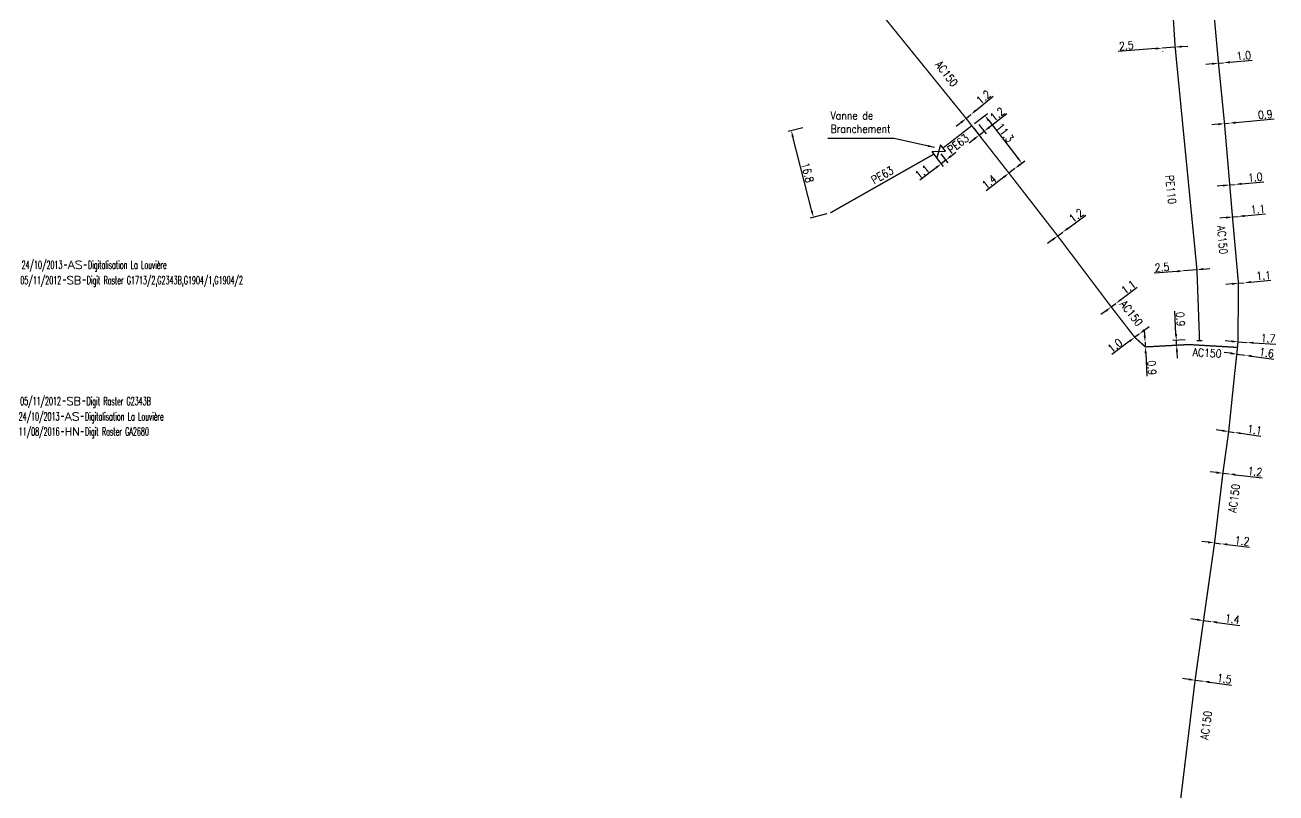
# Model space of a CAD drawing. Header units: millimetres. Extents: x 138988 to 140002, y 128990 to 130001.
# Drawn here: x 139010.8 to 139245.4, y 129665.3 to 129809.3 of the extents above; entities that cross this region are included whole.
import ezdxf
from ezdxf.enums import TextEntityAlignment as Align

# ---------------------------------------------------------------- set-up
doc = ezdxf.new("R2010")
doc.units = ezdxf.units.MM
doc.header["$PDMODE"] = 34
doc.linetypes.add('L_25_AP', pattern=[2000, 1000, 1000])
doc.linetypes.add('L_25_PE', pattern=[2000, 1000, 1000])
doc.layers.get('0').update_dxf_attribs({"linetype": 'CONTINUOUS'})
doc.layers.get('Defpoints').update_dxf_attribs({"linetype": 'CONTINUOUS'})
for name, color, linetype in [('L_150', 1, 'CONTINUOUS'), ('L_300', 7, 'CONTINUOUS'), ('L_340', 7, 'CONTINUOUS'), ('L_910', 7, 'CONTINUOUS')]:
    doc.layers.add(name, color=color, linetype=linetype)
doc.styles.add('G_ROMANS', font='ROMANS.SHX', dxfattribs={"width": 0.75})
doc.styles.get("Standard").update_dxf_attribs({"font": 'romans.shx', "width": 0.85})
doc.dimstyles.get("Standard").update_dxf_attribs({"dimtxt": 1.5, "dimasz": 1.2, "dimexe": 0.625, "dimexo": 0.625, "dimgap": 0.25, "dimtad": 1, "dimdec": 1, "dimzin": 0, "dimdsep": 46, "dimtxsty": 'Standard', "dimcen": -0.5, "dimadec": 0, "dimazin": 0, "dimtfac": 1, "dimtdec": 1, "dimtmove": 0, "dimatfit": 3, "dimfxl": 0, "dimtolj": 1, "dimtzin": 0, "dimarcsym": 0})

# ---------------------------------------------------------------- blocks, each defined once
blk = doc.blocks.new('*D305')
at = {"layer": 'Defpoints', "color": 0, "linetype": 'Continuous', "transparency": 16777216}
for p in [(139238.05, 129747.56), (139239.63, 129747.34), (139239.63, 129747.34)]:
    blk.add_point(p, dxfattribs=at)
at = {"layer": 'L_150', "color": 0, "linetype": 'Continuous', "lineweight": -2, "transparency": 16777216}
for p, q in [((139236.86, 129747.72), (139235.67, 129747.89)), ((139238.05, 129747.56), (139239.63, 129747.34)), ((139240.82, 129747.18), (139244.97, 129746.61))]:
    blk.add_line(p, q, dxfattribs=at)
at = {"layer": 'L_150', "color": 0, "linetype": 'Continuous', "transparency": 16777216}
for points in [[(139236.89, 129747.92), (139236.83, 129747.53), (139238.05, 129747.56)], [(139240.85, 129747.38), (139240.8, 129746.98), (139239.63, 129747.34)]]:
    blk.add_solid(points, dxfattribs=at)
at = {"layer": 'L_150', "color": 0, "linetype": 'Continuous', "transparency": 16777216, "insert": (139243.63, 129747.81), "char_height": 1.5, "attachment_point": 5, "rotation": 352.2045}
blk.add_mtext('\\A1;1.6', dxfattribs=at)
blk = doc.blocks.new('*D306')
at = {"layer": 'Defpoints', "color": 0, "linetype": 'Continuous', "transparency": 16777216}
for p in [(139220.85, 129749.8), (139220.85, 129749.8), (139220.9, 129748.91)]:
    blk.add_point(p, dxfattribs=at)
at = {"layer": 'L_150', "color": 0, "linetype": 'Continuous', "lineweight": -2, "transparency": 16777216}
for p, q in [((139220.79, 129751), (139220.72, 129752.2)), ((139220.85, 129749.8), (139220.9, 129748.91)), ((139220.97, 129747.71), (139221.2, 129743.4))]:
    blk.add_line(p, q, dxfattribs=at)
at = {"layer": 'L_150', "color": 0, "linetype": 'Continuous', "transparency": 16777216}
for points in [[(139220.99, 129751.01), (139220.59, 129750.99), (139220.85, 129749.8)], [(139221.17, 129747.72), (139220.77, 129747.7), (139220.9, 129748.91)]]:
    blk.add_solid(points, dxfattribs=at)
at = {"layer": 'L_150', "color": 0, "linetype": 'Continuous', "transparency": 16777216, "insert": (139222.12, 129745.01), "char_height": 1.5, "attachment_point": 5, "rotation": 273.1121}
blk.add_mtext('\\A1;0.9', dxfattribs=at)
blk = doc.blocks.new('*D307')
at = {"layer": 'Defpoints', "color": 0, "linetype": 'Continuous', "transparency": 16777216}
for p in [(139226.72, 129750.12), (139228.98, 129750.25), (139229.03, 129749.35)]:
    blk.add_point(p, dxfattribs=at)
at = {"layer": 'L_150', "color": 0, "linetype": 'Continuous', "lineweight": -2, "transparency": 16777216}
for p, q in [((139226.65, 129751.32), (139226.42, 129755.63)), ((139228.35, 129750.21), (139226.09, 129750.09)), ((139228.4, 129749.31), (139226.14, 129749.19)), ((139226.77, 129749.23), (139226.72, 129750.12)), ((139226.83, 129748.03), (139226.9, 129746.83))]:
    blk.add_line(p, q, dxfattribs=at)
at = {"layer": 'L_150', "color": 0, "linetype": 'Continuous', "transparency": 16777216}
for points in [[(139226.85, 129751.33), (139226.45, 129751.31), (139226.72, 129750.12)], [(139227.03, 129748.04), (139226.63, 129748.02), (139226.77, 129749.23)]]:
    blk.add_solid(points, dxfattribs=at)
at = {"layer": 'L_150', "color": 0, "linetype": 'Continuous', "transparency": 16777216, "insert": (139227.5, 129754.13), "char_height": 1.5, "attachment_point": 5, "rotation": 273.1121}
blk.add_mtext('\\A1;0.9', dxfattribs=at)
blk = doc.blocks.new('*D308')
at = {"layer": 'Defpoints', "color": 0, "linetype": 'Continuous', "transparency": 16777216}
for p in [(139218.92, 129750.71), (139219.72, 129751.31), (139219.72, 129751.31)]:
    blk.add_point(p, dxfattribs=at)
at = {"layer": 'L_150', "color": 0, "linetype": 'Continuous', "lineweight": -2, "transparency": 16777216}
for p, q in [((139219.72, 129751.31), (139218.92, 129750.71)), ((139220.68, 129752.03), (139221.64, 129752.75)), ((139217.96, 129749.99), (139214.62, 129747.47))]:
    blk.add_line(p, q, dxfattribs=at)
at = {"layer": 'L_150', "color": 0, "linetype": 'Continuous', "transparency": 16777216}
for points in [[(139217.84, 129750.15), (139218.08, 129749.83), (139218.92, 129750.71)], [(139220.56, 129752.19), (139220.8, 129751.87), (139219.72, 129751.31)]]:
    blk.add_solid(points, dxfattribs=at)
at = {"layer": 'L_150', "color": 0, "linetype": 'Continuous', "transparency": 16777216, "insert": (139215.21, 129749.17), "char_height": 1.5, "attachment_point": 5, "rotation": 36.9549}
blk.add_mtext('\\A1;1.0', dxfattribs=at)
blk = doc.blocks.new('*D309')
at = {"layer": 'Defpoints', "color": 0, "linetype": 'Continuous', "transparency": 16777216}
for p in [(139214.51, 129756.41), (139215.38, 129757.07), (139215.38, 129757.07)]:
    blk.add_point(p, dxfattribs=at)
at = {"layer": 'L_150', "color": 0, "linetype": 'Continuous', "lineweight": -2, "transparency": 16777216}
for p, q in [((139216.34, 129757.8), (139219.4, 129760.1)), ((139213.55, 129755.69), (139212.59, 129754.97)), ((139214.51, 129756.41), (139215.38, 129757.07))]:
    blk.add_line(p, q, dxfattribs=at)
at = {"layer": 'L_150', "color": 0, "linetype": 'Continuous', "transparency": 16777216}
for points in [[(139216.22, 129757.96), (139216.46, 129757.64), (139215.38, 129757.07)], [(139213.43, 129755.85), (139213.67, 129755.53), (139214.51, 129756.41)]]:
    blk.add_solid(points, dxfattribs=at)
at = {"layer": 'L_150', "color": 0, "linetype": 'Continuous', "transparency": 16777216, "insert": (139217.75, 129760.11), "char_height": 1.5, "attachment_point": 5, "rotation": 36.9549}
blk.add_mtext('\\A1;1.1', dxfattribs=at)
blk = doc.blocks.new('*D310')
at = {"layer": 'Defpoints', "color": 0, "linetype": 'Continuous', "transparency": 16777216}
for p in [(139204.47, 129769.71), (139205.43, 129770.42), (139205.43, 129770.42)]:
    blk.add_point(p, dxfattribs=at)
at = {"layer": 'L_150', "color": 0, "linetype": 'Continuous', "lineweight": -2, "transparency": 16777216}
for p, q in [((139206.39, 129771.14), (139209.76, 129773.63)), ((139204.47, 129769.71), (139205.43, 129770.42)), ((139203.5, 129768.99), (139202.54, 129768.27))]:
    blk.add_line(p, q, dxfattribs=at)
at = {"layer": 'L_150', "color": 0, "linetype": 'Continuous', "transparency": 16777216}
for points in [[(139203.39, 129769.15), (139203.62, 129768.83), (139204.47, 129769.71)], [(139206.28, 129771.3), (139206.51, 129770.98), (139205.43, 129770.42)]]:
    blk.add_solid(points, dxfattribs=at)
at = {"layer": 'L_150', "color": 0, "linetype": 'Continuous', "transparency": 16777216, "insert": (139207.96, 129773.55), "char_height": 1.5, "attachment_point": 5, "rotation": 36.5948}
blk.add_mtext('\\A1;1.2', dxfattribs=at)
blk = doc.blocks.new('*D311')
at = {"layer": 'Defpoints', "color": 0, "linetype": 'Continuous', "transparency": 16777216}
for p in [(139195.33, 129781.5), (139196.44, 129782.36), (139196.44, 129782.36)]:
    blk.add_point(p, dxfattribs=at)
at = {"layer": 'L_150', "color": 0, "linetype": 'Continuous', "lineweight": -2, "transparency": 16777216}
for p, q in [((139197.38, 129783.09), (139198.33, 129783.83)), ((139196.44, 129782.36), (139195.33, 129781.5)), ((139194.38, 129780.76), (139191.03, 129778.15))]:
    blk.add_line(p, q, dxfattribs=at)
at = {"layer": 'L_150', "color": 0, "linetype": 'Continuous', "transparency": 16777216}
for points in [[(139194.26, 129780.92), (139194.51, 129780.6), (139195.33, 129781.5)], [(139197.26, 129783.25), (139197.51, 129782.94), (139196.44, 129782.36)]]:
    blk.add_solid(points, dxfattribs=at)
at = {"layer": 'L_150', "color": 0, "linetype": 'Continuous', "transparency": 16777216, "insert": (139191.62, 129779.87), "char_height": 1.5, "attachment_point": 5, "rotation": 37.9005}
blk.add_mtext('\\A1;1.4', dxfattribs=at)
blk = doc.blocks.new('*D312')
at = {"layer": 'Defpoints', "color": 0, "linetype": 'Continuous', "transparency": 16777216}
for p in [(139188.36, 129790.39), (139196.44, 129782.36), (139197.74, 129783.37)]:
    blk.add_point(p, dxfattribs=at)
at = {"layer": 'L_150', "color": 0, "linetype": 'Continuous', "lineweight": -2, "transparency": 16777216}
for p, q in [((139188.85, 129790.78), (139191.29, 129792.67)), ((139191.54, 129791.34), (139197, 129784.32)), ((139196.93, 129782.74), (139198.23, 129783.76))]:
    blk.add_line(p, q, dxfattribs=at)
at = {"layer": 'L_150', "color": 0, "linetype": 'Continuous', "transparency": 16777216}
for points in [[(139191.69, 129791.46), (139191.38, 129791.22), (139190.8, 129792.29)], [(139197.16, 129784.44), (139196.84, 129784.2), (139197.74, 129783.37)]]:
    blk.add_solid(points, dxfattribs=at)
at = {"layer": 'L_150', "color": 0, "linetype": 'Continuous', "transparency": 16777216, "insert": (139194.58, 129789.06), "char_height": 1.5, "attachment_point": 5, "rotation": 307.9005}
blk.add_mtext('\\A1;11.3', dxfattribs=at)
blk = doc.blocks.new('*D313')
at = {"layer": 'Defpoints', "color": 0, "linetype": 'Continuous', "transparency": 16777216}
for p in [(139189.31, 129791.13), (139188.36, 129790.39), (139190.69, 129789.35)]:
    blk.add_point(p, dxfattribs=at)
at = {"layer": 'L_150', "color": 0, "linetype": 'Continuous', "lineweight": -2, "transparency": 16777216}
for p, q in [((139189.69, 129790.64), (139191.07, 129788.86)), ((139191.64, 129790.09), (139194.94, 129792.67)), ((139188.75, 129789.9), (139190.13, 129788.12)), ((139189.74, 129788.62), (139190.69, 129789.35)), ((139188.8, 129787.88), (139187.85, 129787.14))]:
    blk.add_line(p, q, dxfattribs=at)
at = {"layer": 'L_150', "color": 0, "linetype": 'Continuous', "transparency": 16777216}
for points in [[(139188.67, 129788.04), (139188.92, 129787.72), (139189.74, 129788.62)], [(139191.51, 129790.25), (139191.76, 129789.93), (139190.69, 129789.35)]]:
    blk.add_solid(points, dxfattribs=at)
at = {"layer": 'L_150', "color": 0, "linetype": 'Continuous', "transparency": 16777216, "insert": (139193.15, 129792.54), "char_height": 1.5, "attachment_point": 5, "rotation": 37.9005}
blk.add_mtext('\\A1;1.2', dxfattribs=at)
blk = doc.blocks.new('*D314')
at = {"layer": 'Defpoints', "color": 0, "linetype": 'Continuous', "transparency": 16777216}
for p in [(139181.32, 129784.91), (139182.19, 129785.59), (139182.62, 129783.25)]:
    blk.add_point(p, dxfattribs=at)
at = {"layer": 'L_300', "color": 0, "linetype": 'Continuous', "lineweight": -2, "transparency": 16777216}
for p, q in [((139181.71, 129784.42), (139183, 129782.76)), ((139182.57, 129785.09), (139183.87, 129783.43)), ((139183.48, 129783.93), (139182.62, 129783.25)), ((139184.43, 129784.66), (139185.38, 129785.4)), ((139181.67, 129782.51), (139178.65, 129780.16))]:
    blk.add_line(p, q, dxfattribs=at)
at = {"layer": 'L_300', "color": 0, "linetype": 'Continuous', "transparency": 16777216}
for points in [[(139184.31, 129784.82), (139184.55, 129784.51), (139183.48, 129783.93)], [(139181.55, 129782.67), (139181.79, 129782.36), (139182.62, 129783.25)]]:
    blk.add_solid(points, dxfattribs=at)
at = {"layer": 'L_300', "color": 0, "linetype": 'Continuous', "transparency": 16777216, "insert": (139179.07, 129781.76), "char_height": 1.5, "attachment_point": 5, "rotation": 37.9005}
blk.add_mtext('\\A1;1.1', dxfattribs=at)
blk = doc.blocks.new('*D315')
at = {"layer": 'Defpoints', "color": 0, "linetype": 'Continuous', "transparency": 16777216}
for p in [(139154.52, 129789.46), (139157.29, 129790.17), (139161.82, 129774.03)]:
    blk.add_point(p, dxfattribs=at)
at = {"layer": 'L_150', "color": 0, "linetype": 'Continuous', "lineweight": -2, "transparency": 16777216}
for p, q in [((139156.68, 129790.01), (139153.92, 129789.31)), ((139158.37, 129774.39), (139154.82, 129788.3)), ((139161.21, 129773.88), (139158.06, 129773.07))]:
    blk.add_line(p, q, dxfattribs=at)
at = {"layer": 'L_150', "color": 0, "linetype": 'Continuous', "transparency": 16777216}
for points in [[(139155.01, 129788.35), (139154.63, 129788.25), (139154.52, 129789.46)], [(139158.56, 129774.44), (139158.18, 129774.34), (139158.67, 129773.23)]]:
    blk.add_solid(points, dxfattribs=at)
at = {"layer": 'L_150', "color": 0, "linetype": 'Continuous', "transparency": 16777216, "insert": (139157.56, 129781.59), "char_height": 1.5, "attachment_point": 5, "rotation": 284.3181}
blk.add_mtext('\\A1;16.8', dxfattribs=at)
blk = doc.blocks.new('*D316')
at = {"layer": 'Defpoints', "color": 0, "linetype": 'Continuous', "transparency": 16777216}
for p in [(139187.3, 129791.76), (139188.19, 129792.49), (139188.19, 129792.49)]:
    blk.add_point(p, dxfattribs=at)
at = {"layer": 'L_150', "color": 0, "linetype": 'Continuous', "lineweight": -2, "transparency": 16777216}
for p, q in [((139189.12, 129793.25), (139192.35, 129795.91)), ((139186.37, 129791), (139185.45, 129790.24)), ((139187.3, 129791.76), (139188.19, 129792.49))]:
    blk.add_line(p, q, dxfattribs=at)
at = {"layer": 'L_150', "color": 0, "linetype": 'Continuous', "transparency": 16777216}
for points in [[(139188.99, 129793.4), (139189.24, 129793.1), (139188.19, 129792.49)], [(139186.25, 129791.15), (139186.5, 129790.84), (139187.3, 129791.76)]]:
    blk.add_solid(points, dxfattribs=at)
at = {"layer": 'L_150', "color": 0, "linetype": 'Continuous', "transparency": 16777216, "insert": (139190.56, 129795.73), "char_height": 1.5, "attachment_point": 5, "rotation": 39.401}
blk.add_mtext('\\A1;1.2', dxfattribs=at)
blk = doc.blocks.new('L_300_03')
at = {"color": 0, "linetype": 'Continuous', "flags": 128}
blk.add_lwpolyline([(-1, 0.75), (1, -0.75), (1, 0.75), (-1, -0.75), (-1, 0.75)], dxfattribs=at)
at = {"color": 0, "linetype": 'Continuous', "width": 0.75}
blk.add_attdef('NUM', text='', height=1.5, dxfattribs=at).set_placement((0, 2.1), align=Align.MIDDLE_CENTER)
at = {"color": 0, "linetype": 'Continuous', "width": 0.75, "flags": 3}
for tag, p in [('DEF_LEG', (0, -5)), ('DEF_COUP', (0, -7.5)), ('DEF_TYPE', (0, -10))]:
    blk.add_attdef(tag, text='', height=1.2, dxfattribs=at).set_placement(p, align=Align.MIDDLE)
blk = doc.blocks.new('*D411')
at = {"layer": 'Defpoints', "color": 0, "linetype": 'Continuous', "transparency": 16777216}
for p in [(139228.09, 129763.18), (139228.09, 129763.18), (139230.58, 129763.39)]:
    blk.add_point(p, dxfattribs=at)
at = {"layer": 'L_150', "color": 0, "linetype": 'Continuous', "lineweight": -2, "transparency": 16777216}
for p, q in [((139226.89, 129763.08), (139222.53, 129762.71)), ((139230.58, 129763.39), (139228.09, 129763.18)), ((139231.77, 129763.5), (139232.97, 129763.6))]:
    blk.add_line(p, q, dxfattribs=at)
at = {"layer": 'L_150', "color": 0, "linetype": 'Continuous', "transparency": 16777216}
for points in [[(139226.87, 129763.28), (139226.91, 129762.88), (139228.09, 129763.18)], [(139231.76, 129763.7), (139231.79, 129763.3), (139230.58, 129763.39)]]:
    blk.add_solid(points, dxfattribs=at)
at = {"layer": 'L_150', "color": 0, "linetype": 'Continuous', "transparency": 16777216, "insert": (139224.03, 129763.84), "char_height": 1.5, "attachment_point": 5, "rotation": 4.8539}
blk.add_mtext('\\A1;2.5', dxfattribs=at)
blk = doc.blocks.new('*D412')
at = {"layer": 'Defpoints', "color": 0, "linetype": 'Continuous', "transparency": 16777216}
for p in [(139238.27, 129749.87), (139239.97, 129749.76), (139239.97, 129749.76)]:
    blk.add_point(p, dxfattribs=at)
at = {"layer": 'L_150', "color": 0, "linetype": 'Continuous', "lineweight": -2, "transparency": 16777216}
for p, q in [((139237.07, 129749.95), (139235.87, 129750.03)), ((139238.27, 129749.87), (139239.97, 129749.76)), ((139241.16, 129749.68), (139245.34, 129749.41))]:
    blk.add_line(p, q, dxfattribs=at)
at = {"layer": 'L_150', "color": 0, "linetype": 'Continuous', "transparency": 16777216}
for points in [[(139237.09, 129750.15), (139237.06, 129749.75), (139238.27, 129749.87)], [(139241.18, 129749.88), (139241.15, 129749.49), (139239.97, 129749.76)]]:
    blk.add_solid(points, dxfattribs=at)
at = {"layer": 'L_150', "color": 0, "linetype": 'Continuous', "transparency": 16777216, "insert": (139243.92, 129750.51), "char_height": 1.5, "attachment_point": 5, "rotation": 356.2727}
blk.add_mtext('\\A1;1.7', dxfattribs=at)
blk = doc.blocks.new('*D413')
at = {"layer": 'Defpoints', "color": 0, "linetype": 'Continuous', "transparency": 16777216}
for p in [(139237.24, 129773.27), (139238.28, 129773.37), (139238.28, 129773.37)]:
    blk.add_point(p, dxfattribs=at)
at = {"layer": 'L_150', "color": 0, "linetype": 'Continuous', "lineweight": -2, "transparency": 16777216}
for p, q in [((139236.04, 129773.16), (139234.85, 129773.05)), ((139237.24, 129773.27), (139238.28, 129773.37)), ((139239.48, 129773.48), (139243.42, 129773.85))]:
    blk.add_line(p, q, dxfattribs=at)
at = {"layer": 'L_150', "color": 0, "linetype": 'Continuous', "transparency": 16777216}
for points in [[(139236.02, 129773.36), (139236.06, 129772.96), (139237.24, 129773.27)], [(139239.46, 129773.68), (139239.5, 129773.28), (139238.28, 129773.37)]]:
    blk.add_solid(points, dxfattribs=at)
at = {"layer": 'L_150', "color": 0, "linetype": 'Continuous', "transparency": 16777216, "insert": (139242.02, 129774.72), "char_height": 1.5, "attachment_point": 5, "rotation": 5.3281}
blk.add_mtext('\\A1;1.1', dxfattribs=at)
blk = doc.blocks.new('*D414')
at = {"layer": 'Defpoints', "color": 0, "linetype": 'Continuous', "transparency": 16777216}
for p in [(139238.36, 129760.85), (139239.45, 129760.95), (139239.45, 129760.95)]:
    blk.add_point(p, dxfattribs=at)
at = {"layer": 'L_150', "color": 0, "linetype": 'Continuous', "lineweight": -2, "transparency": 16777216}
for p, q in [((139237.16, 129760.74), (139235.97, 129760.62)), ((139238.36, 129760.85), (139239.45, 129760.95)), ((139240.65, 129761.06), (139244.46, 129761.42))]:
    blk.add_line(p, q, dxfattribs=at)
at = {"layer": 'L_150', "color": 0, "linetype": 'Continuous', "transparency": 16777216}
for points in [[(139237.15, 129760.93), (139237.18, 129760.54), (139238.36, 129760.85)], [(139240.63, 129761.26), (139240.67, 129760.86), (139239.45, 129760.95)]]:
    blk.add_solid(points, dxfattribs=at)
at = {"layer": 'L_150', "color": 0, "linetype": 'Continuous', "transparency": 16777216, "insert": (139243.06, 129762.29), "char_height": 1.5, "attachment_point": 5, "rotation": 5.3602}
blk.add_mtext('\\A1;1.1', dxfattribs=at)
blk = doc.blocks.new('*D415')
at = {"layer": 'Defpoints', "color": 0, "linetype": 'Continuous', "transparency": 16777216}
for p in [(139236.53, 129733.04), (139237.57, 129732.89), (139237.57, 129732.89)]:
    blk.add_point(p, dxfattribs=at)
at = {"layer": 'L_150', "color": 0, "linetype": 'Continuous', "lineweight": -2, "transparency": 16777216}
for p, q in [((139235.35, 129733.2), (139234.16, 129733.37)), ((139236.53, 129733.04), (139237.57, 129732.89)), ((139238.76, 129732.72), (139242.55, 129732.19))]:
    blk.add_line(p, q, dxfattribs=at)
at = {"layer": 'L_150', "color": 0, "linetype": 'Continuous', "transparency": 16777216}
for points in [[(139235.37, 129733.4), (139235.32, 129733), (139236.53, 129733.04)], [(139238.79, 129732.92), (139238.73, 129732.53), (139237.57, 129732.89)]]:
    blk.add_solid(points, dxfattribs=at)
at = {"layer": 'L_150', "color": 0, "linetype": 'Continuous', "transparency": 16777216, "insert": (139241.39, 129733.37), "char_height": 1.5, "attachment_point": 5, "rotation": 352.043}
blk.add_mtext('\\A1;1.1', dxfattribs=at)
blk = doc.blocks.new('*D416')
at = {"layer": 'Defpoints', "color": 0, "linetype": 'Continuous', "transparency": 16777216}
for p in [(139235.44, 129725.22), (139236.59, 129725.09), (139236.59, 129725.09)]:
    blk.add_point(p, dxfattribs=at)
at = {"layer": 'L_150', "color": 0, "linetype": 'Continuous', "lineweight": -2, "transparency": 16777216}
for p, q in [((139234.25, 129725.36), (139233.06, 129725.5)), ((139235.44, 129725.22), (139236.59, 129725.09)), ((139237.78, 129724.95), (139242.83, 129724.37))]:
    blk.add_line(p, q, dxfattribs=at)
at = {"layer": 'L_150', "color": 0, "linetype": 'Continuous', "transparency": 16777216}
for points in [[(139234.27, 129725.56), (139234.23, 129725.16), (139235.44, 129725.22)], [(139237.8, 129725.15), (139237.76, 129724.76), (139236.59, 129725.09)]]:
    blk.add_solid(points, dxfattribs=at)
at = {"layer": 'L_150', "color": 0, "linetype": 'Continuous', "transparency": 16777216, "insert": (139241.46, 129725.54), "char_height": 1.5, "attachment_point": 5, "rotation": 353.4541}
blk.add_mtext('\\A1;1.2', dxfattribs=at)
blk = doc.blocks.new('*D417')
at = {"layer": 'Defpoints', "color": 0, "linetype": 'Continuous', "transparency": 16777216}
for p in [(139233.88, 129712.16), (139235.07, 129712.01), (139235.07, 129712.01)]:
    blk.add_point(p, dxfattribs=at)
at = {"layer": 'L_150', "color": 0, "linetype": 'Continuous', "lineweight": -2, "transparency": 16777216}
for p, q in [((139232.69, 129712.3), (139231.5, 129712.44)), ((139233.88, 129712.16), (139235.07, 129712.01)), ((139236.26, 129711.87), (139240.42, 129711.38))]:
    blk.add_line(p, q, dxfattribs=at)
at = {"layer": 'L_150', "color": 0, "linetype": 'Continuous', "transparency": 16777216}
for points in [[(139232.71, 129712.49), (139232.66, 129712.1), (139233.88, 129712.16)], [(139236.29, 129712.07), (139236.24, 129711.68), (139235.07, 129712.01)]]:
    blk.add_solid(points, dxfattribs=at)
at = {"layer": 'L_150', "color": 0, "linetype": 'Continuous', "transparency": 16777216, "insert": (139239.06, 129712.55), "char_height": 1.5, "attachment_point": 5, "rotation": 353.2773}
blk.add_mtext('\\A1;1.2', dxfattribs=at)
blk = doc.blocks.new('*D418')
at = {"layer": 'Defpoints', "color": 0, "linetype": 'Continuous', "transparency": 16777216}
for p in [(139231.81, 129697.6), (139233.2, 129697.42), (139233.2, 129697.42)]:
    blk.add_point(p, dxfattribs=at)
at = {"layer": 'L_150', "color": 0, "linetype": 'Continuous', "lineweight": -2, "transparency": 16777216}
for p, q in [((139230.62, 129697.76), (139229.43, 129697.92)), ((139231.81, 129697.6), (139233.2, 129697.42)), ((139234.39, 129697.26), (139238.6, 129696.69))]:
    blk.add_line(p, q, dxfattribs=at)
at = {"layer": 'L_150', "color": 0, "linetype": 'Continuous', "transparency": 16777216}
for points in [[(139230.65, 129697.96), (139230.6, 129697.57), (139231.81, 129697.6)], [(139234.42, 129697.46), (139234.36, 129697.06), (139233.2, 129697.42)]]:
    blk.add_solid(points, dxfattribs=at)
at = {"layer": 'L_150', "color": 0, "linetype": 'Continuous', "transparency": 16777216, "insert": (139237.22, 129697.89), "char_height": 1.5, "attachment_point": 5, "rotation": 352.3416}
blk.add_mtext('\\A1;1.4', dxfattribs=at)
blk = doc.blocks.new('*D419')
at = {"layer": 'Defpoints', "color": 0, "linetype": 'Continuous', "transparency": 16777216}
for p in [(139230.23, 129686.42), (139231.72, 129686.22), (139231.72, 129686.22)]:
    blk.add_point(p, dxfattribs=at)
at = {"layer": 'L_150', "color": 0, "linetype": 'Continuous', "lineweight": -2, "transparency": 16777216}
for p, q in [((139229.04, 129686.58), (139227.85, 129686.74)), ((139230.23, 129686.42), (139231.72, 129686.22)), ((139232.91, 129686.06), (139237.06, 129685.51))]:
    blk.add_line(p, q, dxfattribs=at)
at = {"layer": 'L_150', "color": 0, "linetype": 'Continuous', "transparency": 16777216}
for points in [[(139229.07, 129686.78), (139229.02, 129686.38), (139230.23, 129686.42)], [(139232.94, 129686.26), (139232.88, 129685.86), (139231.72, 129686.22)]]:
    blk.add_solid(points, dxfattribs=at)
at = {"layer": 'L_150', "color": 0, "linetype": 'Continuous', "transparency": 16777216, "insert": (139235.71, 129686.7), "char_height": 1.5, "attachment_point": 5, "rotation": 352.3588}
blk.add_mtext('\\A1;1.5', dxfattribs=at)
blk = doc.blocks.new('*D422')
at = {"layer": 'Defpoints', "color": 0, "linetype": 'Continuous', "transparency": 16777216}
for p in [(139235.75, 129790.77), (139236.64, 129790.85), (139236.64, 129790.85)]:
    blk.add_point(p, dxfattribs=at)
at = {"layer": 'L_150', "color": 0, "linetype": 'Continuous', "lineweight": -2, "transparency": 16777216}
for p, q in [((139234.55, 129790.65), (139233.36, 129790.54)), ((139235.75, 129790.77), (139236.64, 129790.85)), ((139237.84, 129790.97), (139245.03, 129791.65))]:
    blk.add_line(p, q, dxfattribs=at)
at = {"layer": 'L_150', "color": 0, "linetype": 'Continuous', "transparency": 16777216}
for points in [[(139234.53, 129790.85), (139234.57, 129790.45), (139235.75, 129790.77)], [(139237.82, 129791.16), (139237.86, 129790.77), (139236.64, 129790.85)]]:
    blk.add_solid(points, dxfattribs=at)
at = {"layer": 'L_150', "color": 0, "linetype": 'Continuous', "transparency": 16777216, "insert": (139243.39, 129792.5), "char_height": 1.5, "attachment_point": 5, "rotation": 5.4204}
blk.add_mtext('\\A1;0.9', dxfattribs=at)
blk = doc.blocks.new('*D423')
at = {"layer": 'Defpoints', "color": 0, "linetype": 'Continuous', "transparency": 16777216}
for p in [(139234.62, 129802.1), (139235.57, 129802.18), (139235.57, 129802.18)]:
    blk.add_point(p, dxfattribs=at)
at = {"layer": 'L_150', "color": 0, "linetype": 'Continuous', "lineweight": -2, "transparency": 16777216}
for p, q in [((139236.76, 129802.29), (139240.93, 129802.67)), ((139233.42, 129801.99), (139232.23, 129801.88)), ((139234.62, 129802.1), (139235.57, 129802.18))]:
    blk.add_line(p, q, dxfattribs=at)
at = {"layer": 'L_150', "color": 0, "linetype": 'Continuous', "transparency": 16777216}
for points in [[(139236.74, 129802.49), (139236.78, 129802.09), (139235.57, 129802.18)], [(139233.41, 129802.19), (139233.44, 129801.79), (139234.62, 129802.1)]]:
    blk.add_solid(points, dxfattribs=at)
at = {"layer": 'L_150', "color": 0, "linetype": 'Continuous', "transparency": 16777216, "insert": (139239.35, 129803.53), "char_height": 1.5, "attachment_point": 5, "rotation": 5.2206}
blk.add_mtext('\\A1;1.0', dxfattribs=at)
blk = doc.blocks.new('*D426')
at = {"layer": 'Defpoints', "color": 0, "linetype": 'Continuous', "transparency": 16777216}
for p in [(139224.05, 129804.96), (139224.05, 129804.93), (139226.49, 129805.15)]:
    blk.add_point(p, dxfattribs=at)
at = {"layer": 'L_150', "color": 0, "linetype": 'Continuous', "lineweight": -2, "transparency": 16777216}
for p, q in [((139222.86, 129804.84), (139215.84, 129804.28)), ((139226.49, 129805.13), (139224.05, 129804.93)), ((139227.69, 129805.22), (139228.89, 129805.32)), ((139224.1, 129804.34), (139224.1, 129804.31)), ((139226.54, 129804.53), (139226.54, 129804.5))]:
    blk.add_line(p, q, dxfattribs=at)
at = {"layer": 'L_150', "color": 0, "linetype": 'Continuous', "transparency": 16777216}
for points in [[(139222.84, 129805.04), (139222.87, 129804.64), (139224.05, 129804.93)], [(139227.68, 129805.42), (139227.71, 129805.02), (139226.49, 129805.13)]]:
    blk.add_solid(points, dxfattribs=at)
at = {"layer": 'L_150', "color": 0, "linetype": 'Continuous', "transparency": 16777216, "insert": (139217.34, 129805.4), "char_height": 1.5, "attachment_point": 5, "rotation": 4.5369}
blk.add_mtext('\\A1;2.5', dxfattribs=at)
blk = doc.blocks.new('L_340_07')
at = {"color": 0, "linetype": 'Continuous', "const_width": 0.25, "flags": 128}
blk.add_lwpolyline([(0, 0), (1.25, 0)], dxfattribs=at)
at = {"color": 0, "linetype": 'Continuous', "flags": 128}
blk.add_lwpolyline([(1.25, -0.5), (1.25, 0.5)], dxfattribs=at)
at = {"color": 0, "linetype": 'Continuous', "style": 'G_ROMANS', "width": 0.75, "flags": 3}
for tag, p in [('DEF_LEG', (0.72, -3.47)), ('DEF_COUP', (0.72, -5.97)), ('DEF_TYPE', (0.72, -8.47))]:
    blk.add_attdef(tag, text='', height=1.2, dxfattribs=at).set_placement(p, align=Align.MIDDLE)
blk = doc.blocks.new('GIS_MODF')
at = {"color": 0, "linetype": 'Continuous', "flags": 128}
for points in [[(-2.18, -0.01), (-1.68, -0.01)], [(1.52, -0.01), (2.02, -0.01)]]:
    blk.add_lwpolyline(points, dxfattribs=at)
at = {"color": 0, "linetype": 'Continuous', "width": 0.5}
blk.add_attdef('DATE', text='', height=1.5, dxfattribs=at).set_placement((-2.5, -0.8), align=Align.RIGHT)
at = {"color": 0, "linetype": 'Continuous', "width": 1.771291}
blk.add_attdef('USER', text='', height=1.5, dxfattribs=at).set_placement((-1.51, -0.8), (1.28, -0.8), align=Align.FIT)
at = {"color": 0, "linetype": 'Continuous', "width": 0.5}
blk.add_attdef('DESC', (2.29, -0.8), '', height=1.5, dxfattribs=at)
blk = doc.blocks.new('*D558')
at = {"layer": 'Defpoints', "color": 0, "linetype": 'Continuous', "transparency": 16777216}
for p in [(139236.73, 129779.28), (139237.73, 129779.38), (139237.73, 129779.38)]:
    blk.add_point(p, dxfattribs=at)
at = {"layer": 'L_150', "color": 0, "linetype": 'Continuous', "lineweight": -2, "transparency": 16777216}
for p, q in [((139235.54, 129779.17), (139234.34, 129779.06)), ((139236.73, 129779.28), (139237.73, 129779.38)), ((139238.92, 129779.49), (139243.09, 129779.88))]:
    blk.add_line(p, q, dxfattribs=at)
at = {"layer": 'L_150', "color": 0, "linetype": 'Continuous', "transparency": 16777216}
for points in [[(139235.52, 129779.37), (139235.56, 129778.97), (139236.73, 129779.28)], [(139238.91, 129779.69), (139238.94, 129779.29), (139237.73, 129779.38)]]:
    blk.add_solid(points, dxfattribs=at)
at = {"layer": 'L_150', "color": 0, "linetype": 'Continuous', "transparency": 16777216, "insert": (139241.51, 129780.74), "char_height": 1.5, "attachment_point": 5, "rotation": 5.3983}
blk.add_mtext('\\A1;1.0', dxfattribs=at)

msp = doc.modelspace()

# ---------------------------------------------------------------- linework, layer by layer
at = {"layer": 'L_150', "linetype": 'L_25_PE', "const_width": 0.25, "flags": 128}
for points in [[(139231.02, 129751.37), (139230.58, 129763.39), (139226.49, 129805.15), (139225.03, 129827.95), (139223.51, 129847.13), (139222.07, 129877.31), (139221.57, 129924.03), (139221.86, 129959.54), (139222.15, 129980.64), (139222.91, 130000)], [(139182.95, 129786.18), (139188.36, 129790.39)], [(139161.82, 129774.03), (139181.29, 129785.08)]]:
    msp.add_lwpolyline(points, dxfattribs=at)
at = {"layer": 'L_150', "linetype": 'L_25_AP', "flags": 128}
for points in [[(139225.79, 129630.99, 0.25, 0.25, 0), (139224.18, 129634.69, 0.25, 0.25, 0), (139225.06, 129641.4, 0.25, 0.25, 0), (139225.79, 129649.33, 0.25, 0.25, 0), (139225.79, 129649.33, 0.25, 0.25, 0), (139225.98, 129652.25, 0.25, 0.25, 0), (139227.38, 129662.88, 0.25, 0.25, 0), (139230.23, 129686.42, 0.25, 0.25, 0), (139231.81, 129697.6, 0.25, 0.25, 0), (139233.88, 129712.16, 0.25, 0.25, 0), (139235.44, 129725.22, 0.25, 0.25, 0), (139236.53, 129733.04, 0.25, 0.25, 0), (139237.61, 129743.52, 0.25, 0.25, 0), (139238.05, 129747.56, 0.25, 0.25, 0), (139238.27, 129749.87, 0.25, 0.25, 0), (139238.36, 129760.85, 0.25, 0.25, 0), (139237.24, 129773.27, 0.25, 0.25, 0), (139236.73, 129779.28, 0.25, 0.25, 0), (139235.75, 129790.77, 0.25, 0.25, 0), (139234.62, 129802.1, 0.25, 0.25, 0), (139233.69, 129812.34, 0.25, 0.25, 0), (139231.87, 129833.16, 0.25, 0.25, 0), (139230.92, 129854.03, 0.25, 0.25, 0), (139230.03, 129871.47, 0.25, 0.25, 0), (139229.48, 129890.21, 0.25, 0.25, 0), (139229.26, 129900.2, 0.25, 0.25, 0), (139229.25, 129906.17, 0.25, 0.25, 0), (139228.65, 129924.54, 0.25, 0.25, 0), (139228.79, 129938.2, 0.25, 0.25, 0), (139228.86, 129948.76, 0.25, 0.25, 0), (139228.9, 129956.35, 0.25, 0.25, 0), (139229.3, 129970.63, 0.25, 0.25, 0), (139229.52, 129982.19, 0.25, 0.25, 0), (139230.19, 130000, 0, 0, 0)], [(139238.2, 129748.82, 0.25, 0.25, 0), (139229.06, 129749.35, 0.25, 0.25, 0.02786), (139229, 129749.35, 0.25, 0.25, 0), (139221.11, 129748.92, 0.25, 0.25, -0.200838), (139220.75, 129749.05, 0.25, 0.25, 0), (139218.92, 129750.71, 0.25, 0.25, 0), (139214.51, 129756.41, 0.25, 0.25, 0), (139204.47, 129769.71, 0.25, 0.25, 0), (139195.33, 129781.5, 0.25, 0.25, 0), (139188.36, 129790.39, 0.25, 0.25, 0), (139187.3, 129791.76, 0.25, 0.25, 0), (139167.64, 129816.02, 0.25, 0.25, 0), (139158.67, 129826.81, 0.25, 0.25, 0), (139158.67, 129826.81, 0.25, 0.25, 0), (139158.67, 129826.81, 0, 0, 0)]]:
    msp.add_lwpolyline(points, format="xyseb", dxfattribs=at)

# ---------------------------------------------------------------- block references
at = {"layer": 'L_300', "rotation": 37.80590023468431}
msp.add_blockref('L_300_03', (139182.16, 129785.57), dxfattribs=at)
at = {"layer": 'L_340', "rotation": 272.1046973460824}
msp.add_blockref('L_340_07', (139231.02, 129751.37), dxfattribs=at)
at = {"layer": 'L_910'}
ref = msp.add_blockref('GIS_MODF', (139020.37, 129764.34), dxfattribs=at)
ref.add_attrib('DATE', '24/10/2013', dxfattribs={"layer": '0', "color": 0, "linetype": 'Continuous', "height": 1.5, "width": 0.5}).set_placement((139017.86, 129763.55), align=Align.RIGHT)
ref.add_attrib('USER', 'AS', dxfattribs={"layer": '0', "color": 0, "linetype": 'Continuous', "height": 1.5, "width": 1.113383}).set_placement((139018.86, 129763.55), (139021.64, 129763.55), align=Align.FIT)
ref.add_attrib('DESC', 'Digitalisation La Louvière', (139022.66, 129763.55), dxfattribs={"layer": '0', "color": 0, "linetype": 'Continuous', "height": 1.5, "width": 0.5})
ref = msp.add_blockref('GIS_MODF', (139020.15, 129761.47), dxfattribs=at)
ref.add_attrib('DATE', '05/11/2012', dxfattribs={"layer": '0', "color": 0, "linetype": 'Continuous', "height": 1.5, "width": 0.5}).set_placement((139017.64, 129760.67), align=Align.RIGHT)
ref.add_attrib('USER', 'SB', dxfattribs={"layer": '0', "color": 0, "linetype": 'Continuous', "height": 1.5, "width": 1.025485}).set_placement((139018.64, 129760.67), (139021.42, 129760.67), align=Align.FIT)
ref.add_attrib('DESC', 'Digit Raster G1713/2,G2343B,G1904/1,G1904/2', (139022.43, 129760.67), dxfattribs={"layer": '0', "color": 0, "linetype": 'Continuous', "height": 1.5, "width": 0.5})
ref = msp.add_blockref('GIS_MODF', (139020.09, 129738.79), dxfattribs=at)
ref.add_attrib('DATE', '05/11/2012', dxfattribs={"layer": '0', "color": 0, "linetype": 'Continuous', "height": 1.5, "width": 0.5}).set_placement((139017.59, 129737.99), align=Align.RIGHT)
ref.add_attrib('USER', 'SB', dxfattribs={"layer": '0', "color": 0, "linetype": 'Continuous', "height": 1.5, "width": 1.025485}).set_placement((139018.58, 129737.99), (139021.36, 129737.99), align=Align.FIT)
ref.add_attrib('DESC', 'Digit Raster G2343B', (139022.38, 129737.99), dxfattribs={"layer": '0', "color": 0, "linetype": 'Continuous', "height": 1.5, "width": 0.5})
ref = msp.add_blockref('GIS_MODF', (139019.81, 129735.92), dxfattribs=at)
ref.add_attrib('DATE', '24/10/2013', dxfattribs={"layer": '0', "color": 0, "linetype": 'Continuous', "height": 1.5, "width": 0.5}).set_placement((139017.31, 129735.12), align=Align.RIGHT)
ref.add_attrib('USER', 'AS', dxfattribs={"layer": '0', "color": 0, "linetype": 'Continuous', "height": 1.5, "width": 1.113383}).set_placement((139018.3, 129735.12), (139021.09, 129735.12), align=Align.FIT)
ref.add_attrib('DESC', 'Digitalisation La Louvière', (139022.1, 129735.12), dxfattribs={"layer": '0', "color": 0, "linetype": 'Continuous', "height": 1.5, "width": 0.5})
ref = msp.add_blockref('GIS_MODF', (139019.82, 129733.09), dxfattribs=at)
ref.add_attrib('DATE', '11/08/2016', dxfattribs={"layer": '0', "color": 0, "linetype": 'Continuous', "height": 1.5, "width": 0.5}).set_placement((139017.32, 129732.29), align=Align.RIGHT)
ref.add_attrib('USER', 'HN', dxfattribs={"layer": '0', "color": 0, "linetype": 'Continuous', "height": 1.5, "width": 0.97421}).set_placement((139018.31, 129732.29), (139021.1, 129732.29), align=Align.FIT)
ref.add_attrib('DESC', 'Digit Raster GA2680', (139022.11, 129732.29), dxfattribs={"layer": '0', "color": 0, "linetype": 'Continuous', "height": 1.5, "width": 0.5})

# ---------------------------------------------------------------- texts
at = {"layer": 'L_150', "linetype": 'Continuous', "width": 0.85}
for s, rotation, p in [('AC150', 307.9005, (139181.38, 129801.81)), ('PE63', 37.9005, (139184.54, 129785.07)), ('PE63', 29.5434, (139170.06, 129779.39)), ('PE110', 275.7811, (139224.67, 129781.06)), ('AC150', 275.032, (139234.36, 129771.61)), ('AC150', 307.9005, (139216.03, 129756.89)), ('AC150', 356.7287, (139229.75, 129747.18)), ('AC150', 82.4208, (139237.94, 129717.76)), ('AC150', 82.4208, (139232.69, 129675.19))]:
    msp.add_text(s, height=1.5, rotation=rotation, dxfattribs=at).set_placement(p)
at = {"layer": 'L_300', "linetype": 'Continuous', "insert": (139161.88, 129791.04), "char_height": 1.5, "attachment_point": 4}
msp.add_mtext('\\A1;Vanne de\\PBranchement', dxfattribs=at)

# ---------------------------------------------------------------- dimensions: what is measured, and where the dimension line sits
at = {"layer": 'L_150', "linetype": 'Continuous'}
for base, p1, p2, angle, picture, middle in [((139224.05262, 129804.93278), (139226.49292, 129805.15208), (139224.05059, 129804.95828), 4.53691, '*D426', (139217.41982, 129804.40647)), ((139235.5659, 129802.1823), (139234.6198, 129802.0959), (139235.5659, 129802.1823), 185.2206, '*D423', (139239.4444, 129802.5367)), ((139188.1899, 129792.4886), (139187.3013, 129791.7587), (139188.1899, 129792.4886), 219.401, '*D316', (139191.1994, 129794.9607)), ((139190.69, 129789.35), (139188.36, 129790.39), (139189.31, 129791.13), 217.9005, '*D313', (139193.76, 129791.75)), ((139236.64, 129790.85), (139235.75, 129790.77), (139236.64, 129790.85), 185.4204, '*D422', (139243.48, 129791.5)), ((139197.74, 129783.37), (139188.36, 129790.39), (139196.44, 129782.36), 127.9005, '*D312', (139193.79, 129788.44)), ((139154.52, 129789.46), (139161.82, 129774.03), (139157.29, 129790.17), 284.3181, '*D315', (139156.6, 129781.34)), ((139196.44, 129782.36), (139195.33, 129781.5), (139196.44, 129782.36), 217.9005, '*D311', (139192.23, 129779.09)), ((139237.73, 129779.38), (139236.73, 129779.28), (139237.73, 129779.38), 185.3983, '*D558', (139241.61, 129779.74)), ((139205.43, 129770.42), (139204.47, 129769.71), (139205.43, 129770.42), 216.5948, '*D310', (139208.56, 129772.74)), ((139238.2823313, 129773.3717739), (139237.2368681, 129773.2742712), (139238.2823313, 129773.3717739), 185.3281445, '*D413', (139242.1103622, 129773.7287862)), ((139228.09, 129763.18), (139230.58, 129763.39), (139228.09, 129763.18), 4.8539, '*D411', (139224.11, 129762.85)), ((139239.45, 129760.95), (139238.36, 129760.85), (139239.45, 129760.95), 185.3602, '*D414', (139243.15, 129761.3)), ((139215.38, 129757.07), (139214.51, 129756.41), (139215.38, 129757.07), 216.9549, '*D309', (139218.35, 129759.31)), ((139226.72, 129750.12), (139229.03, 129749.35), (139228.98, 129750.25), 273.1121, '*D307', (139226.5, 129754.07)), ((139219.72, 129751.31), (139218.92, 129750.71), (139219.72, 129751.31), 216.9549, '*D308', (139215.81, 129748.37)), ((139220.85, 129749.8), (139220.9, 129748.91), (139220.85, 129749.8), 273.1121, '*D306', (139221.12, 129744.96)), ((139239.97, 129749.76), (139238.27, 129749.87), (139239.97, 129749.76), 176.2727, '*D412', (139243.85, 129749.51)), ((139239.63, 129747.34), (139238.05, 129747.56), (139239.63, 129747.34), 172.2045, '*D305', (139243.49, 129746.82)), ((139237.57401, 129732.89021), (139236.53412, 129733.03556), (139237.57401, 129732.89021), 172.04305, '*D415', (139241.25077, 129732.37629)), ((139236.5858, 129725.091), (139235.4433, 129725.2221), (139236.5858, 129725.091), 173.4541, '*D416', (139241.3462, 129724.5448)), ((139235.07, 129712.01), (139233.88, 129712.16), (139235.07, 129712.01), 173.2773, '*D417', (139238.94, 129711.56)), ((139233.2, 129697.42), (139231.81, 129697.6), (139233.2, 129697.42), 172.3416, '*D418', (139237.09, 129696.89)), ((139231.72, 129686.22), (139230.23, 129686.42), (139231.72, 129686.22), 172.3588, '*D419', (139235.58, 129685.7))]:
    dim = msp.add_linear_dim(base=base, p1=p1, p2=p2, angle=angle, dimstyle='Standard', dxfattribs=at)
    dim.commit()
    dim.dimension.update_dxf_attribs({"geometry": picture, "text_midpoint": middle, "dimtype": 160})
at = {"layer": 'L_300', "linetype": 'Continuous'}
dim = msp.add_linear_dim(base=(139182.62, 129783.25), p1=(139182.19, 129785.59), p2=(139181.32, 129784.91), angle=37.9005, dimstyle='Standard', dxfattribs=at)
dim.commit()
dim.dimension.update_dxf_attribs({"geometry": '*D314', "text_midpoint": (139179.69, 129780.97), "dimtype": 160})

# ---------------------------------------------------------------- leaders
at = {"layer": 'L_300', "linetype": 'Continuous', "annotation_type": 0, "has_hookline": 1, "hookline_direction": 1, "text_width": 12.14}
msp.add_leader([(139181.35, 129786.33), (139173.78, 129787.98)], dimstyle='Standard', dxfattribs=at)

doc.saveas('drawing.dxf')
